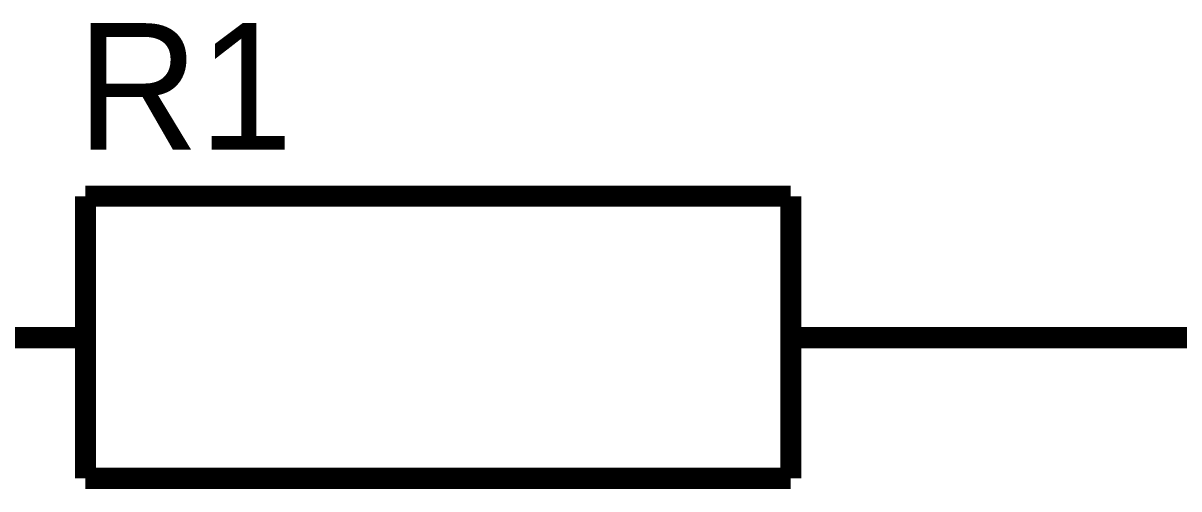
# Model space of a CAD drawing. Header units: inches. Extents: x 0 to 420, y 0 to 297.
# Drawn here: x 91.16 to 107.55, y 151.85 to 158.45 of the extents above; entities that cross this region are included whole.
import ezdxf

# ---------------------------------------------------------------- set-up
doc = ezdxf.new("R2010")
doc.units = ezdxf.units.IN
doc.layers.add('Sheet', color=255, linetype='Continuous')

msp = doc.modelspace()

# ---------------------------------------------------------------- linework, layer by layer
at = {"layer": 'Sheet', "const_width": 0.3}
for points in [[(102.044, 155.994), (92.043, 155.994)], [(92.043, 155.994), (92.043, 151.995)], [(102.044, 151.995), (102.044, 155.994)], [(92.043, 153.989), (87.048, 153.989)], [(102.044, 153.989), (107.038, 153.989)], [(107.038, 153.989), (110.039, 153.989)], [(92.043, 151.995), (102.044, 151.995)]]:
    msp.add_lwpolyline(points, dxfattribs=at)

# ---------------------------------------------------------------- texts
at = {"layer": 'Sheet'}
msp.add_text('R1', height=1.7924, dxfattribs=at).set_placement((91.92, 156.655))

doc.saveas('drawing.dxf')
